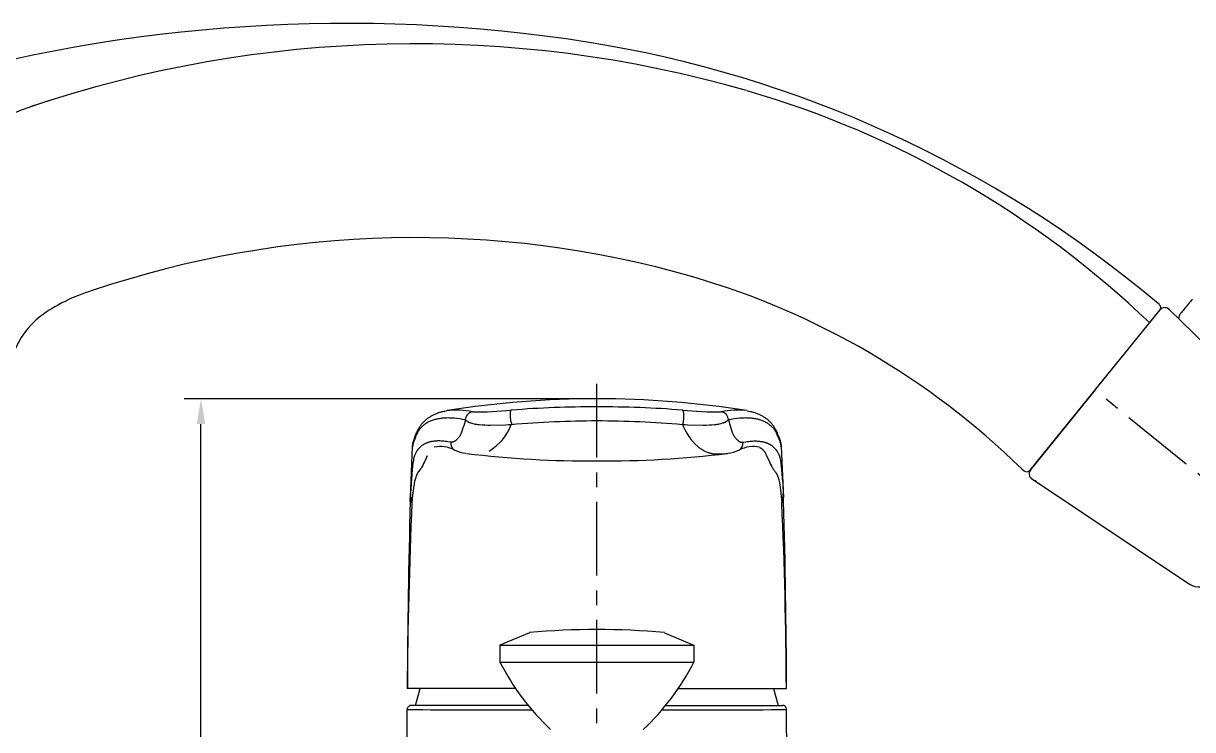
# Model space of a CAD drawing. Extents: x 9368 to 9962, y -5808 to -5388.
# Drawn here: x 9678.3 to 9817, y -5554.9 to -5471.1 of the extents above; entities that cross this region are included whole.
import ezdxf

# ---------------------------------------------------------------- set-up
doc = ezdxf.new("R2010")
doc.units = 0
doc.header["$LTSCALE"] = 7
doc.header["$MEASUREMENT"] = 0
doc.linetypes.add('CENTER', pattern=[2, 1.25, -0.25, 0.25, -0.25])
for name, color, linetype in [('CL', 1, 'CENTER'), ('D', 2, 'CONTINUOUS'), ('DIM', 2, 'CONTINUOUS'), ('DWG', 7, 'CONTINUOUS'), ('Make2D 표시선', 7, 'CONTINUOUS'), ('Make2D 표시선 - Tangent', 7, 'CONTINUOUS')]:
    doc.layers.add(name, color=color, linetype=linetype)

msp = doc.modelspace()

# ---------------------------------------------------------------- linework, layer by layer
at = {"layer": 'CL'}
for p, q in [((9746.32, -5774.6), (9746.32, -5513.62)), ((9848.85, -5549.82), (9805.39, -5514.6))]:
    msp.add_line(p, q, dxfattribs=at)
at = {"layer": 'D'}
for p in [(9814.16, -5505), (9797.88, -5525.09), (9798.32, -5525.35)]:
    msp.add_point(p, dxfattribs=at)
at = {"layer": 'DIM'}
for p, q in [((9745.32, -5515.62), (9697.37, -5515.62)), ((9699.37, -5633.99), (9699.37, -5518.62)), ((9734.82, -5544.87), (9757.82, -5544.87)), ((9734.82, -5546.87), (9757.82, -5546.87))]:
    msp.add_line(p, q, dxfattribs=at)
msp.add_solid([(9698.87, -5518.62), (9699.87, -5518.62), (9699.37, -5515.62)], dxfattribs=at)
at = {"layer": 'DWG', "color": 0}
for p, q in [((9813, -5504.41), (9812.69, -5504.16)), ((9797.7, -5524.09), (9813.08, -5505.12)), ((9796.7, -5523.92), (9797, -5524.17))]:
    msp.add_line(p, q, dxfattribs=at)
at = {"layer": 'DWG'}
for p, q in [((9814.16, -5505), (9830.28, -5520.72)), ((9805.43, -5514.56), (9813.13, -5505.06)), ((9805.43, -5514.56), (9797.72, -5524.07)), ((9797.88, -5525.09), (9816.59, -5537.6)), ((9738.32, -5543.37), (9734.82, -5544.87)), ((9754.32, -5543.37), (9757.82, -5544.87)), ((9734.82, -5544.87), (9734.82, -5546.87)), ((9757.82, -5544.87), (9757.82, -5546.87))]:
    msp.add_line(p, q, dxfattribs=at)
at = {"layer": 'DWG', "color": 0}
for centre, radius, start, end in [((9716.6, -5655.92), 184.84, 81.104, 106.3442), ((9723.22, -5610.6), 139.05, 49.9506, 80.9134), ((9697.52, -5532.37), 54.58, 106.3013, 124.7547), ((9812.69, -5504.8), 0.5, 320.9802, 50.9802), ((9686.44, -5513.64), 9.91, 128.2823, 190.2101), ((9797.31, -5523.78), 0.5, 230.9802, 320.9802)]:
    msp.add_arc(centre, radius, start, end, dxfattribs=at)
at = {"layer": 'DWG'}
for centre, radius, start, end in [((9724.69, -5615.91), 142.41, 73.9483, 108.6688), ((9731.69, -5590.52), 116.07, 46.3018, 73.7677), ((9724.69, -5615.91), 119.41, 73.9483, 108.6688), ((9731.69, -5590.52), 93.07, 45.691, 73.7677), ((9692.15, -5521.93), 19.97, 106.5502, 126.4157), ((9813.67, -5505.5), 0.7, 45.7237, 140.9802), ((9816.31, -5506.12), 1, 139.851, 180.1086), ((9798.27, -5524.51), 0.7, 140.9802, 236.2366), ((9817.71, -5535.94), 2, 236.2366, 320.9802), ((9746.32, -5627.99), 85, 84.5995, 95.4005), ((9761.49, -5533.12), 30, 207.2758, 226.464), ((9731.16, -5533.12), 30, 313.536, 332.7242)]:
    msp.add_arc(centre, radius, start, end, dxfattribs=at)
msp.add_spline([(9816.97, -5503.78), (9815.93, -5505.02), (9815.54, -5505.48)], degree=3, dxfattribs=at)
at = {"layer": 'Make2D 표시선'}
for p, q in [((9724.2, -5527.32), (9724.46, -5521.32)), ((9727.03, -5521.38), (9727.03, -5521.38)), ((9768.18, -5521.32), (9768.44, -5527.32)), ((9724.38, -5524.58), (9724.4, -5524.35)), ((9768.24, -5524.35), (9768.26, -5524.56)), ((9724.31, -5525.51), (9724.38, -5524.59)), ((9724.38, -5524.59), (9724.38, -5524.58)), ((9724.38, -5524.59), (9724.38, -5524.59)), ((9768.26, -5524.57), (9768.26, -5524.56)), ((9768.26, -5524.57), (9768.26, -5524.58)), ((9768.26, -5524.58), (9768.33, -5525.51)), ((9723.85, -5549.99), (9723.83, -5549.99)), ((9736.68, -5549.99), (9723.85, -5549.99)), ((9724.82, -5551.99), (9725.36, -5549.99)), ((9755.97, -5549.99), (9768.8, -5549.99)), ((9767.28, -5549.99), (9767.82, -5551.99)), ((9768.8, -5549.99), (9768.81, -5549.99)), ((9738.16, -5551.99), (9724.32, -5551.99)), ((9754.48, -5551.99), (9768.32, -5551.99))]:
    msp.add_line(p, q, dxfattribs=at)
for points in [[(9724.46, -5521.25), (9724.47, -5521.2), (9724.47, -5521.16), (9724.48, -5521.07), (9724.5, -5520.98), (9724.51, -5520.9), (9724.53, -5520.81), (9724.55, -5520.72), (9724.58, -5520.64), (9724.6, -5520.55), (9724.65, -5520.43), (9724.69, -5520.3), (9724.78, -5520.06), (9724.94, -5519.66), (9725, -5519.53), (9725.08, -5519.36), (9725.12, -5519.28), (9725.17, -5519.2), (9725.21, -5519.12), (9725.25, -5519.05), (9725.3, -5518.98), (9725.34, -5518.91), (9725.39, -5518.84), (9725.44, -5518.77), (9725.49, -5518.7), (9725.54, -5518.63), (9725.6, -5518.57), (9725.65, -5518.5), (9725.71, -5518.44), (9725.77, -5518.38), (9725.83, -5518.31), (9725.9, -5518.25), (9725.97, -5518.19), (9726.03, -5518.12), (9726.11, -5518.06), (9726.18, -5518.01), (9726.25, -5517.95), (9726.32, -5517.89), (9726.4, -5517.84), (9726.48, -5517.79), (9726.55, -5517.74), (9726.63, -5517.69), (9726.71, -5517.64), (9726.79, -5517.6), (9726.87, -5517.55), (9726.96, -5517.51), (9727.04, -5517.47), (9727.13, -5517.43), (9727.22, -5517.39), (9727.32, -5517.35), (9727.41, -5517.31), (9727.5, -5517.28), (9727.59, -5517.25), (9727.69, -5517.22), (9727.79, -5517.19), (9727.89, -5517.16), (9727.99, -5517.14), (9728.09, -5517.11), (9728.19, -5517.09), (9728.29, -5517.07), (9728.49, -5517.03)], [(9736.17, -5516.96), (9736.17, -5516.96), (9736.16, -5516.96), (9736.16, -5516.97), (9736.15, -5516.97), (9736.15, -5516.97), (9736.15, -5516.97), (9736.14, -5516.97), (9736.14, -5516.97), (9736.14, -5516.97), (9736.14, -5516.98), (9736.13, -5516.98), (9736.13, -5516.98), (9736.13, -5516.98), (9736.13, -5516.98), (9736.13, -5516.98), (9736.12, -5516.98), (9736.12, -5516.99), (9736.12, -5516.99), (9736.12, -5516.99), (9736.11, -5516.99), (9736.11, -5516.99), (9736.11, -5516.99), (9736.11, -5516.99), (9736.11, -5517), (9736.11, -5517), (9736.1, -5517), (9736.1, -5517), (9736.1, -5517), (9736.1, -5517.01), (9736.1, -5517.01), (9736.1, -5517.01), (9736.09, -5517.01), (9736.09, -5517.01), (9736.09, -5517.02), (9736.09, -5517.02), (9736.09, -5517.02), (9736.09, -5517.03), (9736.08, -5517.03), (9736.08, -5517.03), (9736.08, -5517.04), (9736.08, -5517.04), (9736.08, -5517.04), (9736.08, -5517.05), (9736.07, -5517.05), (9736.07, -5517.06), (9736.07, -5517.07), (9736.07, -5517.07), (9736.06, -5517.09), (9736.06, -5517.11), (9736.05, -5517.14), (9736.05, -5517.16), (9736.04, -5517.19), (9736.04, -5517.21), (9736.03, -5517.24), (9736.03, -5517.29), (9736.02, -5517.36), (9736.02, -5517.42), (9736.02, -5517.49), (9736.02, -5517.55), (9736.02, -5517.62), (9736.02, -5517.68), (9736.02, -5517.75), (9736.03, -5517.81), (9736.06, -5518.11), (9736.07, -5518.18), (9736.07, -5518.2), (9736.07, -5518.21), (9736.07, -5518.23), (9736.08, -5518.24), (9736.08, -5518.26), (9736.09, -5518.27), (9736.09, -5518.28), (9736.09, -5518.3), (9736.1, -5518.31), (9736.1, -5518.32), (9736.11, -5518.33), (9736.12, -5518.35), (9736.16, -5518.43), (9736.17, -5518.45), (9736.17, -5518.46), (9736.17, -5518.47), (9736.18, -5518.48), (9736.18, -5518.49), (9736.18, -5518.5), (9736.19, -5518.5), (9736.19, -5518.51), (9736.19, -5518.52), (9736.19, -5518.52), (9736.19, -5518.53), (9736.19, -5518.53), (9736.19, -5518.53), (9736.19, -5518.54), (9736.19, -5518.54), (9736.2, -5518.55), (9736.2, -5518.55), (9736.2, -5518.56), (9736.2, -5518.56), (9736.2, -5518.57), (9736.2, -5518.57), (9736.2, -5518.58), (9736.2, -5518.58), (9736.2, -5518.59), (9736.2, -5518.59), (9736.2, -5518.6), (9736.19, -5518.6), (9736.19, -5518.61), (9736.19, -5518.61), (9736.19, -5518.62), (9736.19, -5518.63), (9736.19, -5518.63), (9736.19, -5518.64), (9736.18, -5518.65), (9736.18, -5518.66), (9736.18, -5518.67), (9736.17, -5518.68), (9736.17, -5518.69)], [(9764.15, -5517.03), (9764.35, -5517.07), (9764.55, -5517.11), (9764.65, -5517.14), (9764.75, -5517.16), (9764.85, -5517.19), (9764.95, -5517.22), (9765.05, -5517.25), (9765.14, -5517.28), (9765.23, -5517.31), (9765.33, -5517.35), (9765.42, -5517.39), (9765.51, -5517.43), (9765.6, -5517.47), (9765.69, -5517.51), (9765.77, -5517.55), (9765.85, -5517.6), (9765.93, -5517.64), (9766.01, -5517.69), (9766.09, -5517.74), (9766.17, -5517.79), (9766.25, -5517.84), (9766.32, -5517.9), (9766.4, -5517.95), (9766.47, -5518.01), (9766.54, -5518.07), (9766.62, -5518.13), (9766.69, -5518.19), (9766.75, -5518.26), (9766.82, -5518.32), (9766.89, -5518.39), (9766.94, -5518.45), (9767, -5518.52), (9767.06, -5518.58), (9767.11, -5518.65), (9767.16, -5518.71), (9767.21, -5518.78), (9767.26, -5518.85), (9767.31, -5518.92), (9767.35, -5518.99), (9767.4, -5519.06), (9767.44, -5519.14), (9767.48, -5519.21), (9767.53, -5519.3), (9767.57, -5519.38), (9767.65, -5519.55), (9767.76, -5519.8), (9767.89, -5520.14), (9767.97, -5520.35), (9768.01, -5520.46), (9768.04, -5520.57), (9768.07, -5520.65), (9768.09, -5520.74), (9768.11, -5520.83), (9768.13, -5520.91), (9768.15, -5521), (9768.16, -5521.09), (9768.17, -5521.17), (9768.18, -5521.26)], [(9723.77, -5563.74), (9723.82, -5552.49)], [(9768.87, -5563.74), (9768.82, -5552.49)]]:
    msp.add_lwpolyline(points, dxfattribs=at)
for centre, radius, start, end in [((9746.32, -5628.79), 113.17, 90.0004, 99.025), ((9746.32, -5628.79), 113.17, 80.9615, 89.9996), ((9731.73, -5518.18), 1.02, 99.0193, 177.0834), ((9727.8, -5524.78), 3.49, 61.8988, 102.6925), ((9764.84, -5524.78), 3.49, 77.2795, 118.0904), ((9731.09, -5518.38), 3.71, 244.144, 264.9959), ((9745.34, -5404.73), 118.26, 262.9615, 270.4741), ((9747.3, -5404.72), 118.27, 269.5262, 277.0382), ((9761.55, -5518.38), 3.71, 275.0064, 295.8537), ((10669.6, -5554.13), 945.78, 178.40378, 179.74915), ((8822.77, -5554.13), 946.06, 0.25078, 1.59507), ((9724.32, -5552.49), 0.5, 89.9985, 180.0105), ((9768.32, -5552.49), 0.5, 359.9895, 90.0015)]:
    msp.add_arc(centre, radius, start, end, dxfattribs=at)
at = {"layer": 'Make2D 표시선 - Tangent'}
for p, q in [((9724.19, -5527.79), (9724.22, -5526.9)), ((9768.46, -5527.8), (9768.42, -5526.9))]:
    msp.add_line(p, q, dxfattribs=at)
for points in [[(9756.47, -5518.69), (9756.48, -5518.67), (9756.49, -5518.66), (9756.5, -5518.64), (9756.51, -5518.62), (9756.52, -5518.61), (9756.53, -5518.59), (9756.54, -5518.57), (9756.54, -5518.56), (9756.55, -5518.54), (9756.55, -5518.52), (9756.56, -5518.5), (9756.56, -5518.48), (9756.57, -5518.46), (9756.57, -5518.44), (9756.58, -5518.4), (9756.59, -5518.33), (9756.61, -5518.16), (9756.62, -5518.08), (9756.63, -5518), (9756.64, -5517.91), (9756.64, -5517.82), (9756.65, -5517.73), (9756.65, -5517.63), (9756.65, -5517.57), (9756.64, -5517.5), (9756.64, -5517.43), (9756.63, -5517.36), (9756.62, -5517.3), (9756.62, -5517.26), (9756.61, -5517.23), (9756.61, -5517.2), (9756.6, -5517.17), (9756.59, -5517.14), (9756.59, -5517.11), (9756.58, -5517.1), (9756.58, -5517.08), (9756.58, -5517.07), (9756.57, -5517.06), (9756.57, -5517.06), (9756.57, -5517.05), (9756.56, -5517.04), (9756.56, -5517.04), (9756.56, -5517.03), (9756.56, -5517.03), (9756.55, -5517.03), (9756.55, -5517.02), (9756.55, -5517.02), (9756.55, -5517.02), (9756.55, -5517.02), (9756.55, -5517.01), (9756.55, -5517.01), (9756.54, -5517.01), (9756.54, -5517.01), (9756.54, -5517), (9756.54, -5517), (9756.54, -5517), (9756.53, -5517), (9756.53, -5517), (9756.53, -5516.99), (9756.53, -5516.99), (9756.53, -5516.99), (9756.52, -5516.99), (9756.52, -5516.99), (9756.52, -5516.99), (9756.52, -5516.98), (9756.51, -5516.98), (9756.51, -5516.98), (9756.51, -5516.98), (9756.51, -5516.98), (9756.5, -5516.98), (9756.5, -5516.98), (9756.5, -5516.97), (9756.5, -5516.97), (9756.49, -5516.97), (9756.49, -5516.97), (9756.49, -5516.97), (9756.49, -5516.97), (9756.48, -5516.97), (9756.48, -5516.97), (9756.48, -5516.97), (9756.48, -5516.96), (9756.47, -5516.96), (9756.47, -5516.96), (9756.47, -5516.96)], [(9730.72, -5518.12), (9730.39, -5518.06), (9730.06, -5518.01), (9729.73, -5517.96), (9729.4, -5517.93), (9729.12, -5517.91), (9728.83, -5517.9), (9728.69, -5517.89), (9728.54, -5517.9), (9728.4, -5517.9), (9728.26, -5517.9), (9728.13, -5517.91), (9727.99, -5517.92), (9727.86, -5517.94), (9727.73, -5517.96), (9727.6, -5517.98), (9727.47, -5518), (9727.34, -5518.03), (9727.21, -5518.06), (9727.1, -5518.09), (9726.99, -5518.12), (9726.89, -5518.15), (9726.78, -5518.19), (9726.68, -5518.23), (9726.58, -5518.27), (9726.48, -5518.32), (9726.38, -5518.36), (9726.28, -5518.41), (9726.19, -5518.46), (9726.1, -5518.52), (9726.01, -5518.58), (9725.93, -5518.64), (9725.84, -5518.7), (9725.76, -5518.76), (9725.68, -5518.83), (9725.61, -5518.9), (9725.54, -5518.97), (9725.47, -5519.04), (9725.4, -5519.12), (9725.34, -5519.19), (9725.3, -5519.23), (9725.27, -5519.27), (9725.24, -5519.31), (9725.21, -5519.35), (9725.19, -5519.39), (9725.16, -5519.43), (9725.13, -5519.49), (9725.09, -5519.54), (9725.06, -5519.59), (9725.03, -5519.65), (9724.97, -5519.76), (9724.92, -5519.87), (9724.86, -5520.01), (9724.8, -5520.16), (9724.64, -5520.57), (9724.6, -5520.67), (9724.57, -5520.77), (9724.54, -5520.87), (9724.52, -5520.93), (9724.51, -5520.98), (9724.5, -5521.02), (9724.49, -5521.06), (9724.48, -5521.11), (9724.48, -5521.15), (9724.47, -5521.19), (9724.47, -5521.23), (9724.46, -5521.28), (9724.46, -5521.32)], [(9730.72, -5518.12), (9730.53, -5518.81), (9730.44, -5519.08), (9730.35, -5519.35), (9730.27, -5519.57), (9730.23, -5519.68), (9730.18, -5519.79), (9730.14, -5519.87), (9730.12, -5519.92), (9730.1, -5519.96), (9730.08, -5519.99), (9730.07, -5520.02), (9730.05, -5520.05), (9730.03, -5520.08), (9730.02, -5520.1), (9730, -5520.12), (9729.98, -5520.16), (9729.95, -5520.19), (9729.92, -5520.23), (9729.88, -5520.27), (9729.84, -5520.32), (9729.8, -5520.36), (9729.76, -5520.4), (9729.69, -5520.47), (9729.66, -5520.5), (9729.62, -5520.53), (9729.58, -5520.56), (9729.55, -5520.59), (9729.51, -5520.62), (9729.49, -5520.63), (9729.47, -5520.65), (9729.44, -5520.67), (9729.41, -5520.69), (9729.39, -5520.7), (9729.38, -5520.7), (9729.36, -5520.71), (9729.34, -5520.72), (9729.33, -5520.73), (9729.31, -5520.73), (9729.3, -5520.74), (9729.28, -5520.75), (9729.27, -5520.75), (9729.25, -5520.76), (9729.24, -5520.76), (9729.22, -5520.76), (9729.21, -5520.77), (9729.19, -5520.77), (9729.18, -5520.77), (9729.17, -5520.78), (9729.15, -5520.78), (9729.14, -5520.78), (9729.12, -5520.78), (9729.11, -5520.78), (9729.09, -5520.78), (9729.08, -5520.78), (9729.06, -5520.78), (9729.05, -5520.78), (9729.03, -5520.78), (9729.02, -5520.78), (9728.99, -5520.77)], [(9736.17, -5518.69), (9735.85, -5518.71), (9735.52, -5518.73), (9733.7, -5518.77), (9733.37, -5518.77), (9733.03, -5518.76), (9732.7, -5518.74), (9732.36, -5518.71), (9732.22, -5518.69), (9732.08, -5518.67), (9731.94, -5518.65), (9731.79, -5518.63), (9731.66, -5518.6), (9731.53, -5518.56), (9731.42, -5518.53), (9731.36, -5518.51), (9731.3, -5518.49), (9731.27, -5518.48), (9731.23, -5518.47), (9731.2, -5518.45), (9731.16, -5518.44), (9731.13, -5518.42), (9731.09, -5518.4), (9731.06, -5518.38), (9731.04, -5518.37), (9731.02, -5518.36), (9731, -5518.34), (9730.97, -5518.33), (9730.96, -5518.32), (9730.95, -5518.31), (9730.93, -5518.3), (9730.92, -5518.29), (9730.91, -5518.28), (9730.9, -5518.27), (9730.89, -5518.26), (9730.88, -5518.25), (9730.87, -5518.24), (9730.82, -5518.19), (9730.82, -5518.19), (9730.82, -5518.19), (9730.82, -5518.18), (9730.81, -5518.18), (9730.81, -5518.18), (9730.81, -5518.18), (9730.79, -5518.16), (9730.78, -5518.16), (9730.78, -5518.15), (9730.76, -5518.14), (9730.76, -5518.14), (9730.76, -5518.14), (9730.76, -5518.14), (9730.76, -5518.14), (9730.76, -5518.14), (9730.75, -5518.14), (9730.75, -5518.14), (9730.75, -5518.13), (9730.75, -5518.13), (9730.75, -5518.13), (9730.75, -5518.13), (9730.75, -5518.13), (9730.75, -5518.13), (9730.75, -5518.13), (9730.75, -5518.13), (9730.75, -5518.13), (9730.75, -5518.13), (9730.75, -5518.13), (9730.75, -5518.13), (9730.75, -5518.13), (9730.74, -5518.13), (9730.74, -5518.13), (9730.74, -5518.13), (9730.74, -5518.13), (9730.73, -5518.13), (9730.73, -5518.13), (9730.73, -5518.13), (9730.73, -5518.13), (9730.73, -5518.13), (9730.73, -5518.13), (9730.73, -5518.13), (9730.73, -5518.13), (9730.72, -5518.13), (9730.72, -5518.13), (9730.72, -5518.13), (9730.72, -5518.12), (9730.72, -5518.12), (9730.72, -5518.12), (9730.72, -5518.12), (9730.72, -5518.12), (9730.72, -5518.12), (9730.72, -5518.12), (9730.72, -5518.12), (9730.72, -5518.12), (9730.72, -5518.12), (9730.72, -5518.12), (9730.72, -5518.12), (9730.72, -5518.12), (9730.72, -5518.12), (9730.72, -5518.12), (9730.72, -5518.12), (9730.72, -5518.12), (9730.72, -5518.12), (9730.72, -5518.12), (9730.72, -5518.12), (9730.72, -5518.12), (9730.72, -5518.12), (9730.72, -5518.12), (9730.72, -5518.12), (9730.72, -5518.12), (9730.72, -5518.12)], [(9761.93, -5518.12), (9761.92, -5518.12), (9761.92, -5518.13), (9761.92, -5518.13), (9761.92, -5518.13), (9761.91, -5518.13), (9761.91, -5518.13), (9761.91, -5518.13), (9761.91, -5518.13), (9761.9, -5518.13), (9761.9, -5518.13), (9761.89, -5518.14), (9761.89, -5518.14), (9761.88, -5518.14), (9761.88, -5518.14), (9761.87, -5518.14), (9761.87, -5518.15), (9761.87, -5518.15), (9761.86, -5518.15), (9761.86, -5518.16), (9761.85, -5518.16), (9761.85, -5518.17), (9761.84, -5518.17), (9761.83, -5518.18), (9761.82, -5518.18), (9761.82, -5518.19), (9761.78, -5518.23), (9761.76, -5518.25), (9761.75, -5518.26), (9761.75, -5518.26), (9761.73, -5518.28), (9761.72, -5518.29), (9761.7, -5518.3), (9761.69, -5518.31), (9761.67, -5518.32), (9761.66, -5518.33), (9761.65, -5518.34), (9761.62, -5518.36), (9761.6, -5518.37), (9761.58, -5518.38), (9761.55, -5518.4), (9761.51, -5518.42), (9761.48, -5518.44), (9761.44, -5518.45), (9761.41, -5518.47), (9761.37, -5518.48), (9761.33, -5518.49), (9761.28, -5518.51), (9761.22, -5518.53), (9761.11, -5518.56), (9760.98, -5518.6), (9760.84, -5518.63), (9760.7, -5518.65), (9760.56, -5518.67), (9760.42, -5518.69), (9760.28, -5518.71), (9759.95, -5518.74), (9759.62, -5518.76), (9759.27, -5518.77), (9758.94, -5518.77), (9757.12, -5518.73), (9756.79, -5518.71), (9756.47, -5518.69)], [(9756.47, -5518.69), (9756.59, -5518.94), (9756.71, -5519.19), (9756.84, -5519.44), (9756.97, -5519.68), (9757.1, -5519.89), (9757.23, -5520.09), (9757.37, -5520.28), (9757.44, -5520.38), (9757.51, -5520.48), (9757.58, -5520.56), (9757.65, -5520.64), (9757.72, -5520.73), (9757.8, -5520.81), (9757.87, -5520.89), (9757.95, -5520.96), (9758.02, -5521.04), (9758.1, -5521.12), (9758.18, -5521.18), (9758.26, -5521.25), (9758.33, -5521.32), (9758.41, -5521.38), (9758.5, -5521.45), (9758.58, -5521.51), (9758.67, -5521.56), (9758.75, -5521.62), (9758.83, -5521.67), (9758.91, -5521.71), (9758.98, -5521.76), (9759.06, -5521.8), (9759.14, -5521.84), (9759.22, -5521.88), (9759.31, -5521.91), (9759.39, -5521.95), (9759.47, -5521.98), (9759.55, -5522), (9759.63, -5522.03), (9759.71, -5522.05), (9759.79, -5522.07), (9759.87, -5522.09), (9759.95, -5522.1), (9760.03, -5522.11), (9760.12, -5522.13), (9760.22, -5522.14), (9760.31, -5522.14), (9760.41, -5522.15), (9760.52, -5522.15), (9760.64, -5522.16), (9760.87, -5522.16), (9761.13, -5522.15), (9761.39, -5522.13), (9761.63, -5522.11), (9761.75, -5522.1), (9761.87, -5522.08)], [(9768.18, -5521.32), (9768.18, -5521.28), (9768.18, -5521.24), (9768.17, -5521.19), (9768.17, -5521.15), (9768.16, -5521.11), (9768.15, -5521.07), (9768.14, -5521.02), (9768.13, -5520.98), (9768.12, -5520.93), (9768.1, -5520.88), (9768.07, -5520.78), (9768.04, -5520.67), (9767.94, -5520.4), (9767.78, -5520.02), (9767.72, -5519.88), (9767.67, -5519.77), (9767.61, -5519.65), (9767.58, -5519.6), (9767.55, -5519.55), (9767.52, -5519.49), (9767.49, -5519.44), (9767.46, -5519.4), (9767.43, -5519.36), (9767.4, -5519.32), (9767.37, -5519.28), (9767.34, -5519.24), (9767.31, -5519.2), (9767.25, -5519.12), (9767.18, -5519.05), (9767.11, -5518.97), (9767.04, -5518.9), (9766.96, -5518.84), (9766.88, -5518.77), (9766.8, -5518.7), (9766.72, -5518.64), (9766.63, -5518.58), (9766.54, -5518.52), (9766.45, -5518.47), (9766.36, -5518.42), (9766.27, -5518.37), (9766.17, -5518.32), (9766.07, -5518.27), (9765.96, -5518.23), (9765.86, -5518.19), (9765.75, -5518.15), (9765.64, -5518.11), (9765.53, -5518.08), (9765.42, -5518.05), (9765.3, -5518.03), (9765.17, -5518), (9765.05, -5517.98), (9764.92, -5517.96), (9764.79, -5517.94), (9764.67, -5517.93), (9764.54, -5517.91), (9764.41, -5517.91), (9764.27, -5517.9), (9764.12, -5517.9), (9763.98, -5517.89), (9763.84, -5517.9), (9763.55, -5517.91), (9763.26, -5517.93), (9762.93, -5517.96), (9762.59, -5518.01), (9762.26, -5518.06), (9761.93, -5518.12)], [(9761.93, -5518.12), (9762.12, -5518.81), (9762.2, -5519.08), (9762.29, -5519.35), (9762.37, -5519.57), (9762.41, -5519.68), (9762.46, -5519.79), (9762.5, -5519.87), (9762.52, -5519.92), (9762.54, -5519.96), (9762.56, -5519.99), (9762.58, -5520.02), (9762.59, -5520.05), (9762.61, -5520.08), (9762.63, -5520.1), (9762.64, -5520.12), (9762.67, -5520.16), (9762.69, -5520.19), (9762.72, -5520.23), (9762.76, -5520.27), (9762.8, -5520.32), (9762.84, -5520.36), (9762.88, -5520.4), (9762.95, -5520.47), (9762.99, -5520.5), (9763.02, -5520.53), (9763.06, -5520.56), (9763.09, -5520.59), (9763.13, -5520.62), (9763.15, -5520.63), (9763.17, -5520.65), (9763.2, -5520.67), (9763.23, -5520.69), (9763.25, -5520.7), (9763.27, -5520.7), (9763.28, -5520.71), (9763.3, -5520.72), (9763.31, -5520.73), (9763.33, -5520.73), (9763.34, -5520.74), (9763.36, -5520.75), (9763.37, -5520.75), (9763.39, -5520.76), (9763.41, -5520.76), (9763.42, -5520.76), (9763.43, -5520.77), (9763.45, -5520.77), (9763.46, -5520.77), (9763.48, -5520.78), (9763.49, -5520.78), (9763.5, -5520.78), (9763.52, -5520.78), (9763.53, -5520.78), (9763.55, -5520.78), (9763.56, -5520.78), (9763.58, -5520.78), (9763.59, -5520.78), (9763.61, -5520.78), (9763.62, -5520.78), (9763.66, -5520.77)], [(9728.99, -5520.77), (9728.65, -5520.71), (9728.48, -5520.69), (9728.32, -5520.67), (9728.17, -5520.65), (9728.01, -5520.64), (9727.86, -5520.63), (9727.7, -5520.62), (9727.57, -5520.62), (9727.43, -5520.62), (9727.3, -5520.63), (9727.17, -5520.64), (9727.03, -5520.65), (9726.9, -5520.67), (9726.77, -5520.69), (9726.7, -5520.7), (9726.64, -5520.71), (9726.52, -5520.74), (9726.46, -5520.76), (9726.41, -5520.77), (9726.35, -5520.79), (9726.29, -5520.81), (9726.24, -5520.83), (9726.18, -5520.85), (9726.13, -5520.87), (9726.08, -5520.89), (9726.02, -5520.91), (9725.97, -5520.94), (9725.92, -5520.96), (9725.87, -5520.99), (9725.82, -5521.02), (9725.77, -5521.05), (9725.72, -5521.08), (9725.67, -5521.11), (9725.62, -5521.14), (9725.58, -5521.17), (9725.53, -5521.2), (9725.49, -5521.24), (9725.44, -5521.27), (9725.4, -5521.31), (9725.36, -5521.35), (9725.32, -5521.38), (9725.28, -5521.42), (9725.24, -5521.46), (9725.21, -5521.5), (9725.17, -5521.54), (9725.14, -5521.58), (9725.1, -5521.62), (9725.07, -5521.66), (9725.05, -5521.7), (9725.02, -5521.74), (9724.99, -5521.77), (9724.97, -5521.81), (9724.94, -5521.85), (9724.92, -5521.89), (9724.9, -5521.94), (9724.85, -5522.03), (9724.8, -5522.12), (9724.71, -5522.33), (9724.69, -5522.36), (9724.68, -5522.39), (9724.68, -5522.41), (9724.67, -5522.43), (9724.66, -5522.45), (9724.65, -5522.48), (9724.64, -5522.51), (9724.63, -5522.56), (9724.61, -5522.65), (9724.59, -5522.73), (9724.56, -5522.9), (9724.51, -5523.26), (9724.46, -5523.63), (9724.37, -5524.55), (9724.29, -5525.7), (9724.22, -5526.84)], [(9763.66, -5520.77), (9764, -5520.71), (9764.16, -5520.69), (9764.32, -5520.67), (9764.48, -5520.65), (9764.63, -5520.64), (9764.78, -5520.63), (9764.94, -5520.62), (9765.07, -5520.62), (9765.21, -5520.62), (9765.34, -5520.63), (9765.47, -5520.64), (9765.61, -5520.65), (9765.74, -5520.67), (9765.87, -5520.69), (9765.94, -5520.7), (9766, -5520.71), (9766.12, -5520.74), (9766.18, -5520.76), (9766.23, -5520.77), (9766.29, -5520.79), (9766.35, -5520.81), (9766.4, -5520.83), (9766.46, -5520.85), (9766.51, -5520.87), (9766.57, -5520.89), (9766.62, -5520.91), (9766.67, -5520.94), (9766.72, -5520.96), (9766.77, -5520.99), (9766.82, -5521.02), (9766.87, -5521.05), (9766.92, -5521.08), (9766.97, -5521.11), (9767.02, -5521.14), (9767.06, -5521.17), (9767.11, -5521.2), (9767.15, -5521.24), (9767.2, -5521.27), (9767.24, -5521.31), (9767.28, -5521.35), (9767.32, -5521.38), (9767.36, -5521.42), (9767.4, -5521.46), (9767.43, -5521.5), (9767.47, -5521.54), (9767.5, -5521.58), (9767.54, -5521.62), (9767.57, -5521.66), (9767.59, -5521.7), (9767.62, -5521.74), (9767.65, -5521.77), (9767.67, -5521.81), (9767.7, -5521.85), (9767.72, -5521.89), (9767.74, -5521.94), (9767.79, -5522.03), (9767.84, -5522.12), (9767.94, -5522.33), (9767.95, -5522.36), (9767.96, -5522.39), (9767.97, -5522.41), (9767.97, -5522.43), (9767.98, -5522.45), (9767.99, -5522.48), (9768, -5522.51), (9768.01, -5522.56), (9768.03, -5522.65), (9768.05, -5522.73), (9768.08, -5522.9), (9768.13, -5523.26), (9768.18, -5523.63), (9768.27, -5524.55), (9768.36, -5525.7), (9768.42, -5526.84)], [(9765.61, -5521.38), (9765.63, -5521.39), (9765.66, -5521.4), (9765.68, -5521.41), (9765.7, -5521.43), (9765.72, -5521.44), (9765.74, -5521.45), (9765.77, -5521.46), (9765.79, -5521.48), (9765.81, -5521.49), (9765.83, -5521.51), (9765.85, -5521.52), (9765.87, -5521.54), (9765.89, -5521.55), (9765.91, -5521.57), (9765.93, -5521.59), (9765.95, -5521.6), (9765.97, -5521.62), (9765.99, -5521.64), (9766, -5521.66), (9766.02, -5521.68), (9766.04, -5521.7), (9766.06, -5521.72), (9766.09, -5521.76), (9766.13, -5521.8), (9766.16, -5521.84), (9766.19, -5521.89), (9766.22, -5521.93), (9766.24, -5521.97), (9766.27, -5522.01), (9766.31, -5522.09), (9766.35, -5522.17), (9766.39, -5522.25), (9766.78, -5523.11), (9766.89, -5523.35), (9767.01, -5523.58), (9767.06, -5523.68), (9767.11, -5523.77), (9767.17, -5523.86), (9767.2, -5523.9), (9767.23, -5523.95), (9767.27, -5524), (9767.31, -5524.06), (9767.35, -5524.11), (9767.44, -5524.22), (9767.48, -5524.27), (9767.5, -5524.3), (9767.52, -5524.33), (9767.54, -5524.36), (9767.56, -5524.39), (9767.59, -5524.43), (9767.61, -5524.47), (9767.63, -5524.51), (9767.65, -5524.55), (9767.67, -5524.59), (9767.69, -5524.63), (9767.71, -5524.67), (9767.73, -5524.72), (9767.75, -5524.78), (9767.77, -5524.84), (9767.8, -5524.91), (9767.82, -5524.97), (9767.85, -5525.1), (9767.89, -5525.24), (9767.93, -5525.41), (9767.96, -5525.58), (9768.03, -5525.92), (9768.09, -5526.37), (9768.15, -5526.83), (9768.25, -5527.95)], [(9726.18, -5522.4), (9725.88, -5523.09), (9725.77, -5523.31), (9725.67, -5523.52), (9725.6, -5523.64), (9725.53, -5523.76), (9725.48, -5523.84), (9725.46, -5523.88), (9725.43, -5523.93), (9725.41, -5523.96), (9725.39, -5523.99), (9725.37, -5524.02), (9725.34, -5524.05), (9725.19, -5524.23), (9725.17, -5524.26), (9725.14, -5524.3), (9725.12, -5524.33), (9725.09, -5524.36), (9725.07, -5524.4), (9725.05, -5524.44), (9725.03, -5524.46), (9725.02, -5524.49), (9724.99, -5524.55), (9724.96, -5524.61), (9724.93, -5524.68), (9724.91, -5524.74), (9724.88, -5524.8), (9724.86, -5524.86), (9724.84, -5524.93), (9724.8, -5525.06), (9724.77, -5525.19), (9724.73, -5525.32), (9724.7, -5525.45), (9724.67, -5525.62), (9724.64, -5525.79), (9724.58, -5526.14), (9724.52, -5526.57), (9724.47, -5527), (9724.39, -5527.95)]]:
    msp.add_lwpolyline(points, dxfattribs=at)
for centre, radius, start, end in [((9729.63, -5525.89), 8.93, 77.4641, 97.3188), ((9731.94, -5474.77), 42.4, 269.4998, 275.7286), ((9746.31, -5647.86), 131.29, 89.9932, 94.4259), ((9746.34, -5647.86), 131.29, 85.5741, 90.0068), ((9760.7, -5474.77), 42.4, 264.2714, 270.5002), ((9763.02, -5525.97), 9.01, 83.1134, 102.4704), ((9760.93, -5518.16), 1, 2.1808, 81.7184), ((9730.44, -5516.54), 6.12, 300.4809, 339.4667), ((9746.35, -5636.1), 117.85, 90.0122, 94.9538), ((9746.3, -5636.09), 117.84, 85.0464, 89.9883), ((9729.97, -5520.87), 0.991, 174.583, 239.9515), ((9762.67, -5520.87), 0.991, 300.0485, 5.417), ((9726.76, -5527.03), 2.54, 175.7176, 201.2154), ((9765.88, -5527.03), 2.54, 338.7846, 4.2824), ((10259.96, -5552.2), 536.12, 177.4081, 179.764), ((9232.68, -5552.2), 536.12, 0.236, 2.5919), ((9732.77, -4642.57), 909.96, 269.43654, 270.36682), ((9759.87, -4642.56), 909.97, 269.63319, 270.56346)]:
    msp.add_arc(centre, radius, start, end, dxfattribs=at)

doc.saveas('drawing.dxf')
